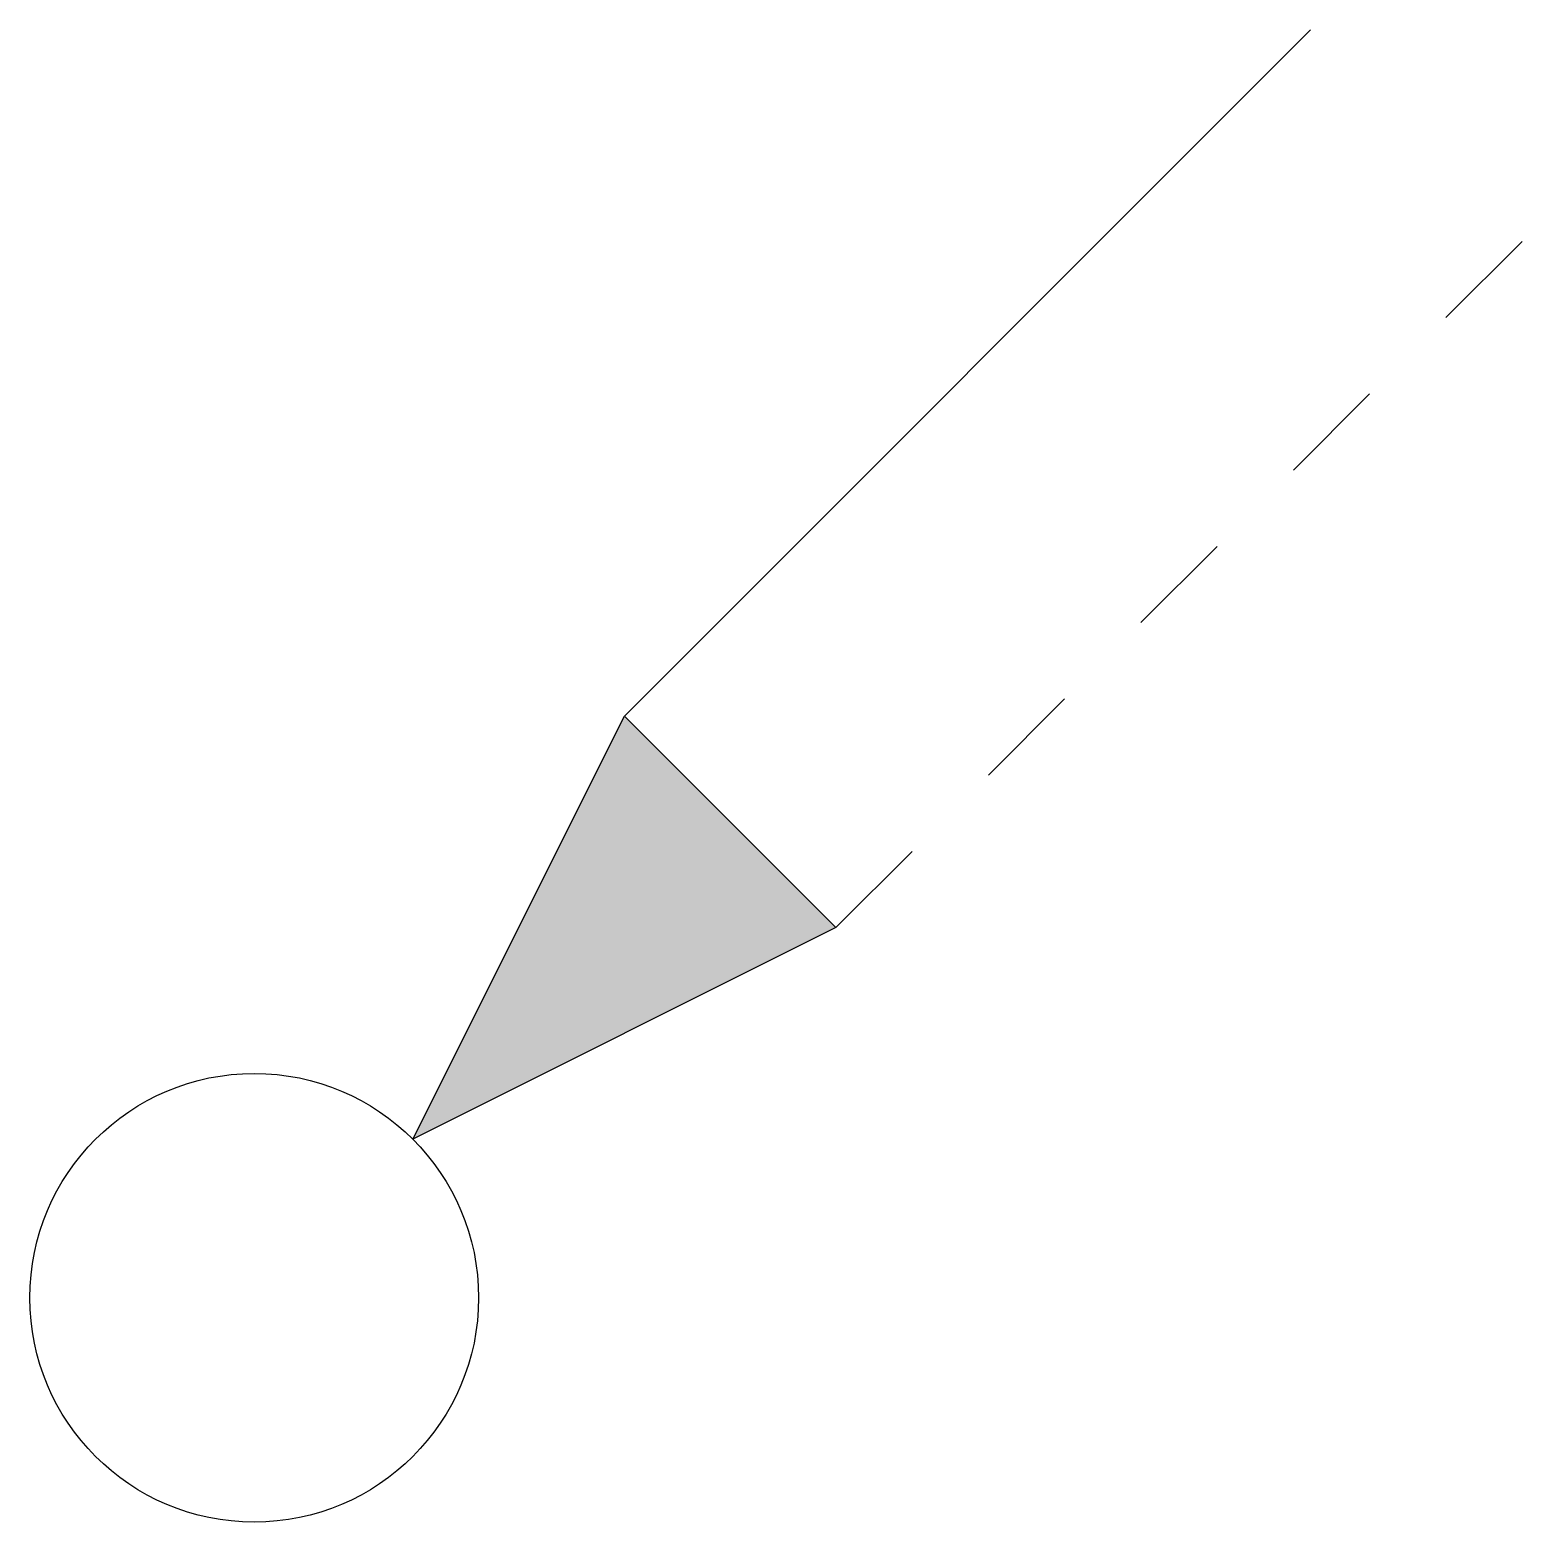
# Model space of a CAD drawing. Header units: millimetres. Extents: x -56 to 318, y -56 to 318.
import ezdxf

# ---------------------------------------------------------------- set-up
doc = ezdxf.new("R2010")
doc.units = ezdxf.units.MM

msp = doc.modelspace()

# ---------------------------------------------------------------- hatches: boundary and pattern name
at = {"linetype": 'ByBlock', "lineweight": -2}
h = msp.add_hatch(color=0, dxfattribs=at)
h.dxf.hatch_style = 1
h.paths.add_polyline_path([(39.77, 39.77), (145.84, 92.81), (92.81, 145.84)])

# ---------------------------------------------------------------- linework, layer by layer
at = {"color": 0, "linetype": 'ByBlock', "lineweight": -2}
for p, q in [((264.86, 317.89), (92.81, 145.84)), ((298.78, 245.74), (317.89, 264.86)), ((260.54, 207.51), (279.66, 226.63)), ((222.31, 169.28), (241.43, 188.39)), ((184.08, 131.04), (203.19, 150.16)), ((145.84, 92.81), (164.96, 111.92))]:
    msp.add_line(p, q, dxfattribs=at)
msp.add_lwpolyline([(145.84, 92.81), (39.77, 39.77), (92.81, 145.84), (145.84, 92.81)], dxfattribs=at)
msp.add_circle((0, 0), 56.25, dxfattribs=at)

doc.saveas('drawing.dxf')
